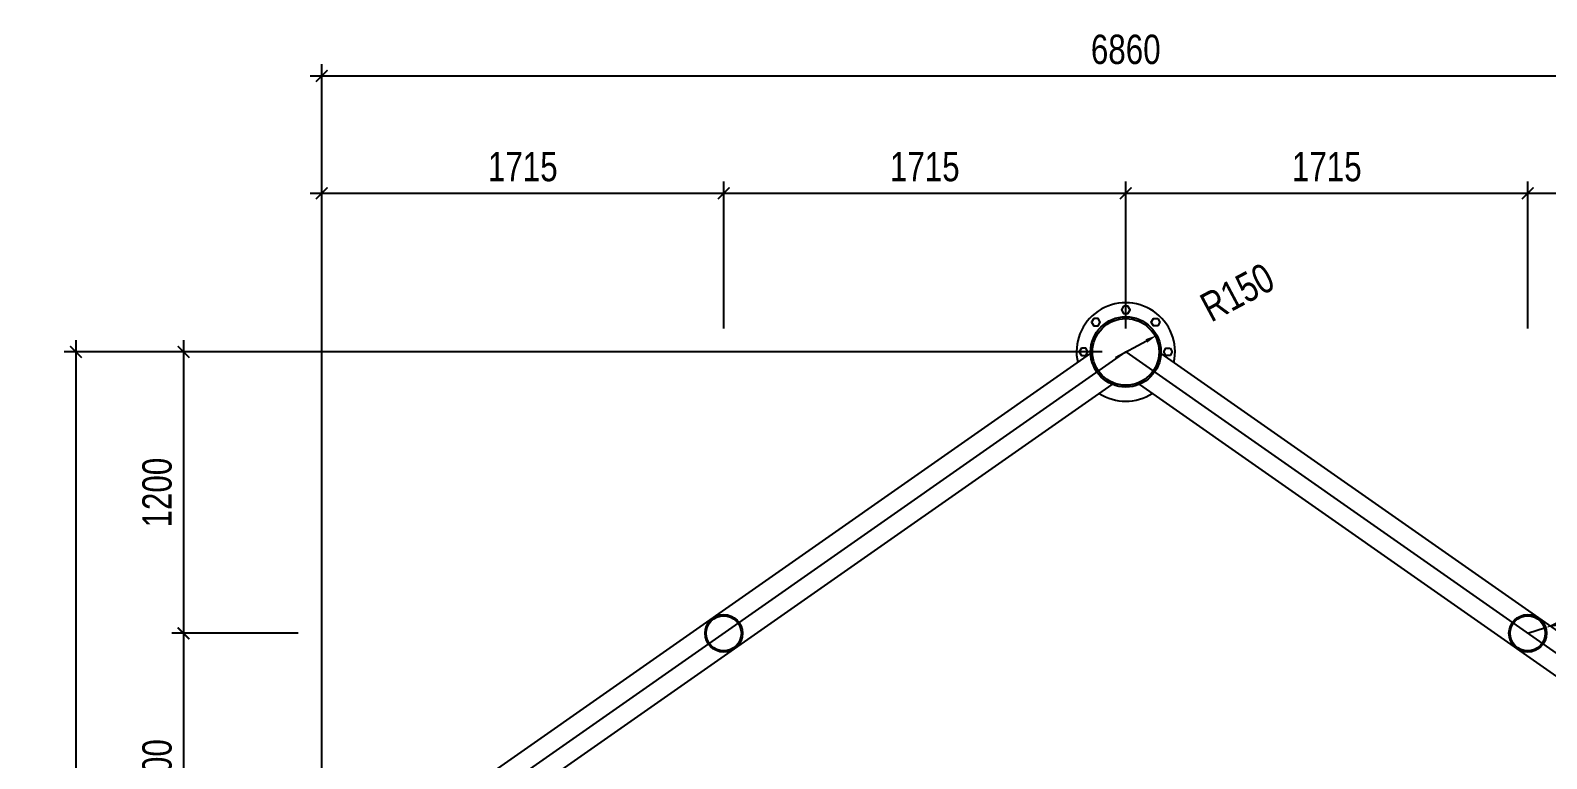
# Model space of a CAD drawing. Header units: millimetres. Extents: x -2530 to 18667, y 794 to 21156.
# Drawn here: x -2530 to 3936, y 18050 to 21156 of the extents above; entities that cross this region are included whole.
import ezdxf

# ---------------------------------------------------------------- set-up
doc = ezdxf.new("R2010")
doc.units = ezdxf.units.MM
doc.layers.add('constr', color=5, linetype='Continuous')
doc.styles.add('KOTE', font='romrust.shx', dxfattribs={"width": 0.8})
doc.dimstyles.new('dwgmodels.com 50', dxfattribs={"dimscale": 50, "dimtxt": 2.5, "dimasz": 1, "dimexe": 1, "dimexo": 2, "dimgap": 1, "dimtad": 1, "dimdec": 0, "dimzin": 9, "dimdsep": 46, "dimtxsty": 'KOTE', "dimblk": 'ARCHTICK', "dimcen": 0, "dimdle": 1, "dimclrd": 4, "dimclre": 4, "dimclrt": 3, "dimadec": 0, "dimazin": 0, "dimtfac": 0.666667, "dimtdec": 0, "dimtix": 1, "dimtmove": 2, "dimatfit": 0, "dimfxl": 1, "dimtvp": 1, "dimtolj": 1, "dimarcsym": 0})

# ---------------------------------------------------------------- blocks, each defined once
blk = doc.blocks.new('_ArchTick')
at = {"color": 0, "linetype": 'ByBlock', "const_width": 0.15}
blk.add_lwpolyline([(-0.5, -0.5), (0.5, 0.5)], dxfattribs=at)
blk = doc.blocks.new('*D38')
at = {"color": 4, "lineweight": -2, "transparency": 16777216}
for p, q in [((-2335.1, 19834.8), (-2335.1, 14934)), ((2041.3, 19784.8), (-2385.1, 19784.8)), ((1831.3, 14984), (-2385.1, 14984))]:
    blk.add_line(p, q, dxfattribs=at)
at = {"layer": 'Defpoints', "color": 0, "transparency": 16777216}
for p in [(2141.3, 19784.8, 8000), (-2335.1, 14984), (1931.3, 14984, 8000)]:
    blk.add_point(p, dxfattribs=at)
at = {"color": 4, "lineweight": -2, "transparency": 16777216, "xscale": 50, "yscale": 50, "zscale": 50}
for p, rotation in [((-2335.1, 19784.8), 90), ((-2335.1, 14984), 270)]:
    blk.add_blockref('_ArchTick', p, dxfattribs=dict(at, rotation=rotation))
at = {"color": 3, "transparency": 16777216, "insert": (-2447.6, 17384.4), "char_height": 125, "attachment_point": 5, "rotation": 90, "style": 'KOTE'}
blk.add_mtext('\\A1;4800', dxfattribs=at)
blk = doc.blocks.new('*D59')
at = {"color": 4, "lineweight": -2, "transparency": 16777216}
for p, q in [((-1876.2, 19834.8), (-1876.2, 18534.6)), ((2041.3, 19784.8), (-1926.2, 19784.8)), ((-1386.9, 18584.6), (-1926.2, 18584.6))]:
    blk.add_line(p, q, dxfattribs=at)
at = {"layer": 'Defpoints', "color": 0, "transparency": 16777216}
for p in [(2141.3, 19784.8, 8000), (-1876.2, 18584.6), (-1286.9, 18584.6)]:
    blk.add_point(p, dxfattribs=at)
at = {"color": 4, "lineweight": -2, "transparency": 16777216, "xscale": 50, "yscale": 50, "zscale": 50}
for p, rotation in [((-1876.2, 19784.8), 90), ((-1876.2, 18584.6), 270)]:
    blk.add_blockref('_ArchTick', p, dxfattribs=dict(at, rotation=rotation))
at = {"color": 3, "transparency": 16777216, "insert": (-1988.7, 19184.7), "char_height": 125, "attachment_point": 5, "rotation": 90, "style": 'KOTE'}
blk.add_mtext('\\A1;1200', dxfattribs=at)
blk = doc.blocks.new('*D60')
at = {"color": 4, "lineweight": -2, "transparency": 16777216}
for p, q in [((-1876.2, 18634.6), (-1876.2, 17334.4)), ((-1386.9, 18584.6), (-1926.2, 18584.6)), ((-1386.9, 17384.4), (-1926.2, 17384.4))]:
    blk.add_line(p, q, dxfattribs=at)
at = {"layer": 'Defpoints', "color": 0, "transparency": 16777216}
for p in [(-1286.9, 18584.6), (-1876.2, 17384.4), (-1286.9, 17384.4, 8000)]:
    blk.add_point(p, dxfattribs=at)
at = {"color": 4, "lineweight": -2, "transparency": 16777216, "xscale": 50, "yscale": 50, "zscale": 50}
for p, rotation in [((-1876.2, 18584.6), 90), ((-1876.2, 17384.4), 270)]:
    blk.add_blockref('_ArchTick', p, dxfattribs=dict(at, rotation=rotation))
at = {"color": 3, "transparency": 16777216, "insert": (-1988.7, 17984.5), "char_height": 125, "attachment_point": 5, "rotation": 90, "style": 'KOTE'}
blk.add_mtext('\\A1;1200', dxfattribs=at)
blk = doc.blocks.new('*D40')
at = {"color": 4, "lineweight": -2, "transparency": 16777216}
for p, q in [((-1286.9, 17484.4), (-1286.9, 20511.7)), ((427.2, 19884.8), (427.2, 20511.7)), ((-1336.9, 20461.7), (477.2, 20461.7))]:
    blk.add_line(p, q, dxfattribs=at)
at = {"layer": 'Defpoints', "color": 0, "transparency": 16777216}
for p in [(427.2, 20461.7), (427.2, 19784.8), (-1286.9, 17384.4, 8000)]:
    blk.add_point(p, dxfattribs=at)
at = {"color": 4, "lineweight": -2, "transparency": 16777216, "xscale": 50, "yscale": 50, "zscale": 50, "rotation": 180}
blk.add_blockref('_ArchTick', (-1286.9, 20461.7), dxfattribs=at)
at = {"color": 4, "lineweight": -2, "transparency": 16777216, "xscale": 50, "yscale": 50, "zscale": 50}
blk.add_blockref('_ArchTick', (427.2, 20461.7), dxfattribs=at)
at = {"color": 3, "transparency": 16777216, "insert": (-429.8, 20574.2), "char_height": 125, "attachment_point": 5, "style": 'KOTE'}
blk.add_mtext('\\A1;1715', dxfattribs=at)
blk = doc.blocks.new('*D41')
at = {"color": 4, "lineweight": -2, "transparency": 16777216}
for p, q in [((427.2, 19884.8), (427.2, 20511.7)), ((2141.3, 19884.8), (2141.3, 20511.7)), ((377.2, 20461.7), (2191.3, 20461.7))]:
    blk.add_line(p, q, dxfattribs=at)
at = {"layer": 'Defpoints', "color": 0, "transparency": 16777216}
for p in [(2141.3, 20461.7), (427.2, 19784.8), (2141.3, 19784.8, 8000)]:
    blk.add_point(p, dxfattribs=at)
at = {"color": 4, "lineweight": -2, "transparency": 16777216, "xscale": 50, "yscale": 50, "zscale": 50, "rotation": 180}
blk.add_blockref('_ArchTick', (427.2, 20461.7), dxfattribs=at)
at = {"color": 4, "lineweight": -2, "transparency": 16777216, "xscale": 50, "yscale": 50, "zscale": 50}
blk.add_blockref('_ArchTick', (2141.3, 20461.7), dxfattribs=at)
at = {"color": 3, "transparency": 16777216, "insert": (1284.2, 20574.2), "char_height": 125, "attachment_point": 5, "style": 'KOTE'}
blk.add_mtext('\\A1;1715', dxfattribs=at)
blk = doc.blocks.new('*D42')
at = {"color": 4, "lineweight": -2, "transparency": 16777216}
for p, q in [((2141.3, 19884.8), (2141.3, 20511.7)), ((3855.3, 19884.8), (3855.3, 20511.7)), ((2091.3, 20461.7), (3905.3, 20461.7))]:
    blk.add_line(p, q, dxfattribs=at)
at = {"layer": 'Defpoints', "color": 0, "transparency": 16777216}
for p in [(3855.3, 20461.7), (2141.3, 19784.8, 8000), (3855.3, 19784.8, 8000)]:
    blk.add_point(p, dxfattribs=at)
at = {"color": 4, "lineweight": -2, "transparency": 16777216, "xscale": 50, "yscale": 50, "zscale": 50, "rotation": 180}
blk.add_blockref('_ArchTick', (2141.3, 20461.7), dxfattribs=at)
at = {"color": 4, "lineweight": -2, "transparency": 16777216, "xscale": 50, "yscale": 50, "zscale": 50}
blk.add_blockref('_ArchTick', (3855.3, 20461.7), dxfattribs=at)
at = {"color": 3, "transparency": 16777216, "insert": (2998.3, 20574.2), "char_height": 125, "attachment_point": 5, "style": 'KOTE'}
blk.add_mtext('\\A1;1715', dxfattribs=at)
blk = doc.blocks.new('*D62')
at = {"color": 4, "lineweight": -2, "transparency": 16777216}
for p, q in [((3855.3, 19884.8), (3855.3, 20511.7)), ((5569.4, 17484.4), (5569.4, 20511.7)), ((3805.3, 20461.7), (5619.4, 20461.7))]:
    blk.add_line(p, q, dxfattribs=at)
at = {"layer": 'Defpoints', "color": 0, "transparency": 16777216}
for p in [(5569.4, 20461.7), (3855.3, 19784.8, 8000), (5569.4, 17384.4, 8000)]:
    blk.add_point(p, dxfattribs=at)
at = {"color": 4, "lineweight": -2, "transparency": 16777216, "xscale": 50, "yscale": 50, "zscale": 50, "rotation": 180}
blk.add_blockref('_ArchTick', (3855.3, 20461.7), dxfattribs=at)
at = {"color": 4, "lineweight": -2, "transparency": 16777216, "xscale": 50, "yscale": 50, "zscale": 50}
blk.add_blockref('_ArchTick', (5569.4, 20461.7), dxfattribs=at)
at = {"color": 3, "transparency": 16777216, "insert": (4712.4, 20574.2), "char_height": 125, "attachment_point": 5, "style": 'KOTE'}
blk.add_mtext('\\A1;1715', dxfattribs=at)
blk = doc.blocks.new('*D43')
at = {"color": 4, "lineweight": -2, "transparency": 16777216}
for p, q in [((-1336.9, 20961.9), (5619.4, 20961.9)), ((-1286.9, 17484.4), (-1286.9, 21011.9)), ((5569.4, 17484.4), (5569.4, 21011.9))]:
    blk.add_line(p, q, dxfattribs=at)
at = {"layer": 'Defpoints', "color": 0, "transparency": 16777216}
for p in [(5569.4, 20961.9), (-1286.9, 17384.4, 8000), (5569.4, 17384.4, 8000)]:
    blk.add_point(p, dxfattribs=at)
at = {"color": 4, "lineweight": -2, "transparency": 16777216, "xscale": 50, "yscale": 50, "zscale": 50, "rotation": 180}
blk.add_blockref('_ArchTick', (-1286.9, 20961.9), dxfattribs=at)
at = {"color": 4, "lineweight": -2, "transparency": 16777216, "xscale": 50, "yscale": 50, "zscale": 50}
blk.add_blockref('_ArchTick', (5569.4, 20961.9), dxfattribs=at)
at = {"color": 3, "transparency": 16777216, "insert": (2141.3, 21074.4), "char_height": 125, "attachment_point": 5, "style": 'KOTE'}
blk.add_mtext('\\A1;6860', dxfattribs=at)
blk = doc.blocks.new('*D46')
at = {"color": 4, "lineweight": -2, "transparency": 16777216}
blk.add_line((2097.1, 19761.3), (2229.5, 19831.9), dxfattribs=at)
at = {"color": 4, "transparency": 16777216}
blk.add_solid([(2225.6, 19839.2), (2233.4, 19824.5), (2273.6, 19855.4)], dxfattribs=at)
at = {"layer": 'Defpoints', "color": 0, "transparency": 16777216}
for p in [(2273.6, 19855.4, 8000), (2141.3, 19784.8, 8000)]:
    blk.add_point(p, dxfattribs=at)
at = {"color": 3, "transparency": 16777216, "insert": (2617.2, 20038.7), "char_height": 125, "attachment_point": 5, "rotation": 28.0794, "style": 'KOTE'}
blk.add_mtext('\\A1;R150', dxfattribs=at)
blk = doc.blocks.new('*D64')
at = {"color": 4, "lineweight": -2, "transparency": 16777216}
for p, q in [((3979.2, 18624.1), (4026.8, 18639.3)), ((3855.3, 18584.6), (3931.6, 18608.9))]:
    blk.add_line(p, q, dxfattribs=at)
at = {"color": 4, "transparency": 16777216}
blk.add_solid([(3976.7, 18632), (3981.7, 18616.1), (3931.6, 18608.9)], dxfattribs=at)
at = {"layer": 'Defpoints', "color": 0, "transparency": 16777216}
for p in [(3855.3, 18584.6, 8000), (3931.6, 18608.9, 8000)]:
    blk.add_point(p, dxfattribs=at)
at = {"color": 3, "transparency": 16777216, "insert": (4218.4, 18700.3), "char_height": 125, "attachment_point": 5, "rotation": 17.6822, "style": 'KOTE'}
blk.add_mtext('\\A1;R80', dxfattribs=at)

msp = doc.modelspace()

# ---------------------------------------------------------------- linework, layer by layer
at = {"elevation": 8000}
for points in [[(2132.2, 19980.6), (2123, 19964.8), (2132.2, 19949), (2150.4, 19949), (2159.5, 19964.8), (2150.4, 19980.6)], [(2004.9, 19927.9), (1995.8, 19912.1), (2004.9, 19896.3), (2023.1, 19896.3), (2032.2, 19912.1), (2023.1, 19927.9)], [(2277.7, 19927.9), (2286.8, 19912.1), (2277.7, 19896.3), (2259.4, 19896.3), (2250.3, 19912.1), (2259.4, 19927.9)], [(1952.2, 19800.6), (1943, 19784.8), (1952.2, 19769), (1970.4, 19769), (1979.5, 19784.8), (1970.4, 19800.6)], [(2330.4, 19800.6), (2339.5, 19784.8), (2330.4, 19769), (2312.2, 19769), (2303, 19784.8), (2312.2, 19800.6)]]:
    msp.add_lwpolyline(points, close=True, dxfattribs=at)
at = {"color": 40, "elevation": 8000}
msp.add_lwpolyline([(-1286.9, 17384.4), (2141.3, 19784.8), (5569.4, 17384.4), (2141.3, 14984), (-1286.9, 17384.4)], close=True, dxfattribs=at)
at = {"elevation": 8000}
for points in [[(-1228.8, 17522.7), (1991.4, 19777.6)], [(2291.1, 19777.6), (5511.4, 17522.7)], [(-1137.1, 17391.6), (2083.2, 19646.5)], [(2199.3, 19646.5), (5419.6, 17391.6)]]:
    msp.add_lwpolyline(points, dxfattribs=at)
for centre, radius in [((2141.3, 19784.8, 8000), 142), ((427.2, 18584.6, 8000), 75), ((3855.3, 18584.6, 8000), 75)]:
    msp.add_circle(centre, radius)
for start, end in [(347.39269, 192.60731), (237.39269, 302.60731)]:
    msp.add_arc((2141.3, 19784.8, 8000), 210, start, end)
at = {"layer": 'constr'}
for centre, radius in [((2141.3, 19784.8, 8000), 150), ((427.2, 18584.6, 8000), 80), ((3855.3, 18584.6, 8000), 80)]:
    msp.add_circle(centre, radius, dxfattribs=at)

# ---------------------------------------------------------------- dimensions: what is measured, and where the dimension line sits
dim = msp.add_linear_dim(base=(5569.4, 20961.9), p1=(-1286.9, 17384.4, 8000), p2=(5569.4, 17384.4, 8000), text='6860', dimstyle='dwgmodels.com 50', override={"dimrnd": 5})
dim.commit()
dim.dimension.update_dxf_attribs({"geometry": '*D43', "text_midpoint": (2141.3, 21074.4)})
for base, p1, p2, picture, middle in [((427.2, 20461.7), (-1286.9, 17384.4, 8000), (427.2, 19784.8), '*D40', (-429.8, 20574.2)), ((2141.3, 20461.7), (427.2, 19784.8), (2141.3, 19784.8, 8000), '*D41', (1284.2, 20574.2)), ((3855.3, 20461.7), (2141.3, 19784.8, 8000), (3855.3, 19784.8, 8000), '*D42', (2998.3, 20574.2)), ((5569.4, 20461.7), (3855.3, 19784.8, 8000), (5569.4, 17384.4, 8000), '*D62', (4712.4, 20574.2))]:
    dim = msp.add_linear_dim(base=base, p1=p1, p2=p2, dimstyle='dwgmodels.com 50', override={"dimrnd": 5})
    dim.commit()
    dim.dimension.update_dxf_attribs({"geometry": picture, "text_midpoint": middle})
for center, mpoint, picture, middle in [((2141.3, 19784.8, 16000), (2273.6, 19855.4, 16000), '*D46', (2617.2, 20038.7, 8000)), ((3855.3, 18584.6, 8000), (3931.6, 18608.9, 8000), '*D64', (4218.4, 18700.3))]:
    dim = msp.add_radius_dim(center=center, mpoint=mpoint, dimstyle='dwgmodels.com 50', override={"dimsah": 1})
    dim.commit()
    dim.dimension.update_dxf_attribs({"geometry": picture, "text_midpoint": middle, "dimtype": 164})
dim = msp.add_linear_dim(base=(-2335.1, 14984), p1=(2141.3, 19784.8, 8000), p2=(1931.3, 14984, 8000), angle=90, dimstyle='dwgmodels.com 50', override={"dimrnd": 5})
dim.commit()
dim.dimension.update_dxf_attribs({"geometry": '*D38', "text_midpoint": (-2447.6, 17384.4)})
for base, p1, p2, picture, middle in [((-1876.2, 18584.6), (2141.3, 19784.8, 8000), (-1286.9, 18584.6), '*D59', (-1988.7, 19184.7)), ((-1876.2, 17384.4), (-1286.9, 18584.6), (-1286.9, 17384.4, 8000), '*D60', (-1988.7, 17984.5))]:
    dim = msp.add_linear_dim(base=base, p1=p1, p2=p2, angle=90, dimstyle='dwgmodels.com 50')
    dim.commit()
    dim.dimension.update_dxf_attribs({"geometry": picture, "text_midpoint": middle})

doc.saveas('drawing.dxf')
